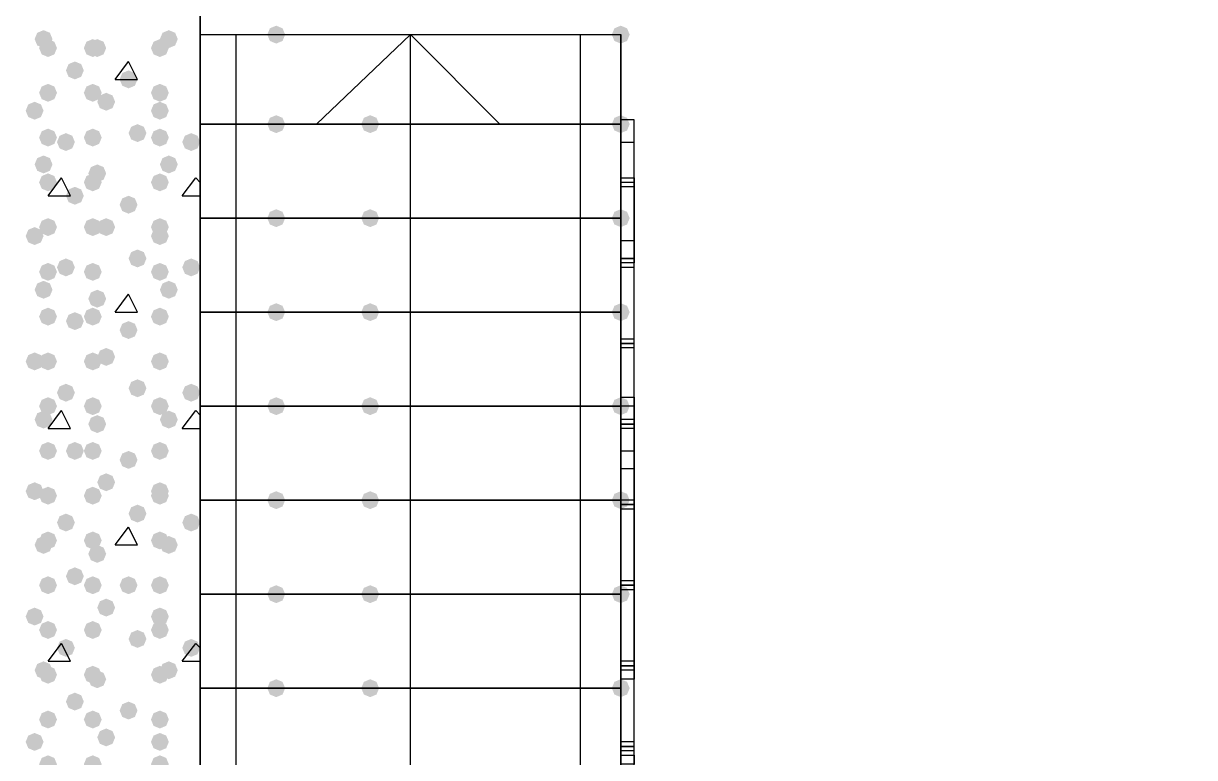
# Model space of a CAD drawing. Header units: millimetres. Extents: x 0 to 420, y 0 to 297.
# Drawn here: x 201.57 to 212.65, y 189.29 to 196.24 of the extents above; entities that cross this region are included whole.
import ezdxf

# ---------------------------------------------------------------- set-up
doc = ezdxf.new("R2010")
doc.units = ezdxf.units.MM
doc.layers.get('0').update_dxf_attribs({"linetype": 'CONTINUOUS'})

msp = doc.modelspace()

# ---------------------------------------------------------------- hatches: boundary and pattern name
at = {"true_color": 0x000008}
for points in [[(201.845333, 196.088), (201.820462, 196.028204), (201.760667, 196.003333), (201.700871, 196.028204), (201.676, 196.088), (201.700871, 196.147796), (201.760667, 196.172667), (201.820462, 196.147796)], [(203.030667, 196.088), (203.005796, 196.028204), (202.946, 196.003333), (202.886204, 196.028204), (202.861333, 196.088), (202.886204, 196.147796), (202.946, 196.172667), (203.005796, 196.147796)], [(201.887667, 196.003333), (201.862796, 195.943537), (201.803, 195.918667), (201.743204, 195.943537), (201.718333, 196.003333), (201.743204, 196.063129), (201.803, 196.088), (201.862796, 196.063129)], [(202.311, 196.003333), (202.286129, 195.943537), (202.226333, 195.918667), (202.166538, 195.943537), (202.141667, 196.003333), (202.166537, 196.063129), (202.226333, 196.088), (202.286129, 196.063129)], [(202.353333, 196.003333), (202.328463, 195.943537), (202.268667, 195.918667), (202.208871, 195.943537), (202.184, 196.003333), (202.208871, 196.063129), (202.268667, 196.088), (202.328462, 196.063129)], [(202.946, 196.003333), (202.921129, 195.943537), (202.861333, 195.918667), (202.801538, 195.943537), (202.776667, 196.003333), (202.801537, 196.063129), (202.861333, 196.088), (202.921129, 196.063129)], [(202.141667, 195.791667), (202.116796, 195.731871), (202.057, 195.707), (201.997204, 195.731871), (201.972333, 195.791667), (201.997204, 195.851462), (202.057, 195.876333), (202.116796, 195.851463)], [(202.649667, 195.707), (202.624796, 195.647204), (202.565, 195.622333), (202.505204, 195.647204), (202.480333, 195.707), (202.505204, 195.766796), (202.565, 195.791667), (202.624796, 195.766796)], [(201.887667, 195.58), (201.862796, 195.520204), (201.803, 195.495333), (201.743204, 195.520204), (201.718333, 195.58), (201.743204, 195.639796), (201.803, 195.664667), (201.862796, 195.639796)], [(202.311, 195.58), (202.286129, 195.520204), (202.226333, 195.495333), (202.166538, 195.520204), (202.141667, 195.58), (202.166537, 195.639796), (202.226333, 195.664667), (202.286129, 195.639796)], [(202.438, 195.495333), (202.413129, 195.435537), (202.353333, 195.410667), (202.293538, 195.435537), (202.268667, 195.495333), (202.293537, 195.555129), (202.353333, 195.58), (202.413129, 195.555129)], [(202.946, 195.58), (202.921129, 195.520204), (202.861333, 195.495333), (202.801538, 195.520204), (202.776667, 195.58), (202.801537, 195.639796), (202.861333, 195.664667), (202.921129, 195.639796)], [(201.760667, 195.410667), (201.735796, 195.350871), (201.676, 195.326), (201.616204, 195.350871), (201.591333, 195.410667), (201.616204, 195.470462), (201.676, 195.495333), (201.735796, 195.470463)], [(202.946, 195.410667), (202.921129, 195.350871), (202.861333, 195.326), (202.801538, 195.350871), (202.776667, 195.410667), (202.801537, 195.470462), (202.861333, 195.495333), (202.921129, 195.470463)], [(202.734333, 195.199), (202.709463, 195.139204), (202.649667, 195.114333), (202.589871, 195.139204), (202.565, 195.199), (202.589871, 195.258796), (202.649667, 195.283667), (202.709462, 195.258796)], [(201.887667, 195.156667), (201.862796, 195.096871), (201.803, 195.072), (201.743204, 195.096871), (201.718333, 195.156667), (201.743204, 195.216462), (201.803, 195.241333), (201.862796, 195.216463)], [(202.057, 195.114333), (202.032129, 195.054537), (201.972333, 195.029667), (201.912537, 195.054537), (201.887667, 195.114333), (201.912537, 195.174129), (201.972333, 195.199), (202.032129, 195.174129)], [(202.311, 195.156667), (202.286129, 195.096871), (202.226333, 195.072), (202.166538, 195.096871), (202.141667, 195.156667), (202.166537, 195.216462), (202.226333, 195.241333), (202.286129, 195.216463)], [(202.946, 195.156667), (202.921129, 195.096871), (202.861333, 195.072), (202.801538, 195.096871), (202.776667, 195.156667), (202.801537, 195.216462), (202.861333, 195.241333), (202.921129, 195.216463)], [(203.242333, 195.114333), (203.217462, 195.054537), (203.157667, 195.029667), (203.097871, 195.054537), (203.073, 195.114333), (203.097871, 195.174129), (203.157667, 195.199), (203.217462, 195.174129)], [(201.845333, 194.902667), (201.820462, 194.842871), (201.760667, 194.818), (201.700871, 194.842871), (201.676, 194.902667), (201.700871, 194.962462), (201.760667, 194.987333), (201.820462, 194.962463)], [(203.030667, 194.902667), (203.005796, 194.842871), (202.946, 194.818), (202.886204, 194.842871), (202.861333, 194.902667), (202.886204, 194.962462), (202.946, 194.987333), (203.005796, 194.962463)], [(201.887667, 194.733333), (201.862796, 194.673537), (201.803, 194.648667), (201.743204, 194.673537), (201.718333, 194.733333), (201.743204, 194.793129), (201.803, 194.818), (201.862796, 194.793129)], [(202.311, 194.733333), (202.286129, 194.673537), (202.226333, 194.648667), (202.166538, 194.673537), (202.141667, 194.733333), (202.166537, 194.793129), (202.226333, 194.818), (202.286129, 194.793129)], [(202.353333, 194.818), (202.328463, 194.758204), (202.268667, 194.733333), (202.208871, 194.758204), (202.184, 194.818), (202.208871, 194.877796), (202.268667, 194.902667), (202.328462, 194.877796)], [(202.946, 194.733333), (202.921129, 194.673537), (202.861333, 194.648667), (202.801538, 194.673537), (202.776667, 194.733333), (202.801537, 194.793129), (202.861333, 194.818), (202.921129, 194.793129)], [(202.141667, 194.606333), (202.116796, 194.546537), (202.057, 194.521667), (201.997204, 194.546537), (201.972333, 194.606333), (201.997204, 194.666129), (202.057, 194.691), (202.116796, 194.666129)], [(202.649667, 194.521667), (202.624796, 194.461871), (202.565, 194.437), (202.505204, 194.461871), (202.480333, 194.521667), (202.505204, 194.581462), (202.565, 194.606333), (202.624796, 194.581463)], [(201.887667, 194.31), (201.862796, 194.250204), (201.803, 194.225333), (201.743204, 194.250204), (201.718333, 194.31), (201.743204, 194.369796), (201.803, 194.394667), (201.862796, 194.369796)], [(202.311, 194.31), (202.286129, 194.250204), (202.226333, 194.225333), (202.166538, 194.250204), (202.141667, 194.31), (202.166537, 194.369796), (202.226333, 194.394667), (202.286129, 194.369796)], [(202.438, 194.31), (202.413129, 194.250204), (202.353333, 194.225333), (202.293538, 194.250204), (202.268667, 194.31), (202.293537, 194.369796), (202.353333, 194.394667), (202.413129, 194.369796)], [(202.946, 194.31), (202.921129, 194.250204), (202.861333, 194.225333), (202.801538, 194.250204), (202.776667, 194.31), (202.801537, 194.369796), (202.861333, 194.394667), (202.921129, 194.369796)], [(201.760667, 194.225333), (201.735796, 194.165537), (201.676, 194.140667), (201.616204, 194.165537), (201.591333, 194.225333), (201.616204, 194.285129), (201.676, 194.31), (201.735796, 194.285129)], [(202.946, 194.225333), (202.921129, 194.165537), (202.861333, 194.140667), (202.801538, 194.165537), (202.776667, 194.225333), (202.801537, 194.285129), (202.861333, 194.31), (202.921129, 194.285129)], [(202.734333, 194.013667), (202.709463, 193.953871), (202.649667, 193.929), (202.589871, 193.953871), (202.565, 194.013667), (202.589871, 194.073462), (202.649667, 194.098333), (202.709462, 194.073463)], [(201.887667, 193.886667), (201.862796, 193.826871), (201.803, 193.802), (201.743204, 193.826871), (201.718333, 193.886667), (201.743204, 193.946462), (201.803, 193.971333), (201.862796, 193.946463)], [(202.057, 193.929), (202.032129, 193.869204), (201.972333, 193.844333), (201.912537, 193.869204), (201.887667, 193.929), (201.912537, 193.988796), (201.972333, 194.013667), (202.032129, 193.988796)], [(202.311, 193.886667), (202.286129, 193.826871), (202.226333, 193.802), (202.166538, 193.826871), (202.141667, 193.886667), (202.166537, 193.946462), (202.226333, 193.971333), (202.286129, 193.946463)], [(202.946, 193.886667), (202.921129, 193.826871), (202.861333, 193.802), (202.801538, 193.826871), (202.776667, 193.886667), (202.801537, 193.946462), (202.861333, 193.971333), (202.921129, 193.946463)], [(203.242333, 193.929), (203.217462, 193.869204), (203.157667, 193.844333), (203.097871, 193.869204), (203.073, 193.929), (203.097871, 193.988796), (203.157667, 194.013667), (203.217462, 193.988796)], [(201.845333, 193.717333), (201.820462, 193.657537), (201.760667, 193.632667), (201.700871, 193.657537), (201.676, 193.717333), (201.700871, 193.777129), (201.760667, 193.802), (201.820462, 193.777129)], [(202.353333, 193.632667), (202.328463, 193.572871), (202.268667, 193.548), (202.208871, 193.572871), (202.184, 193.632667), (202.208871, 193.692462), (202.268667, 193.717333), (202.328462, 193.692463)], [(203.030667, 193.717333), (203.005796, 193.657537), (202.946, 193.632667), (202.886204, 193.657537), (202.861333, 193.717333), (202.886204, 193.777129), (202.946, 193.802), (203.005796, 193.777129)], [(201.887667, 193.463333), (201.862796, 193.403537), (201.803, 193.378667), (201.743204, 193.403537), (201.718333, 193.463333), (201.743204, 193.523129), (201.803, 193.548), (201.862796, 193.523129)], [(202.141667, 193.421), (202.116796, 193.361204), (202.057, 193.336333), (201.997204, 193.361204), (201.972333, 193.421), (201.997204, 193.480796), (202.057, 193.505667), (202.116796, 193.480796)], [(202.311, 193.463333), (202.286129, 193.403537), (202.226333, 193.378667), (202.166538, 193.403537), (202.141667, 193.463333), (202.166537, 193.523129), (202.226333, 193.548), (202.286129, 193.523129)], [(202.946, 193.463333), (202.921129, 193.403537), (202.861333, 193.378667), (202.801538, 193.403537), (202.776667, 193.463333), (202.801537, 193.523129), (202.861333, 193.548), (202.921129, 193.523129)], [(202.649667, 193.336333), (202.624796, 193.276537), (202.565, 193.251667), (202.505204, 193.276537), (202.480333, 193.336333), (202.505204, 193.396129), (202.565, 193.421), (202.624796, 193.396129)], [(202.438, 193.082333), (202.413129, 193.022537), (202.353333, 192.997667), (202.293538, 193.022537), (202.268667, 193.082333), (202.293537, 193.142129), (202.353333, 193.167), (202.413129, 193.142129)], [(201.760667, 193.04), (201.735796, 192.980204), (201.676, 192.955333), (201.616204, 192.980204), (201.591333, 193.04), (201.616204, 193.099796), (201.676, 193.124667), (201.735796, 193.099796)], [(201.887667, 193.04), (201.862796, 192.980204), (201.803, 192.955333), (201.743204, 192.980204), (201.718333, 193.04), (201.743204, 193.099796), (201.803, 193.124667), (201.862796, 193.099796)], [(202.311, 193.04), (202.286129, 192.980204), (202.226333, 192.955333), (202.166538, 192.980204), (202.141667, 193.04), (202.166537, 193.099796), (202.226333, 193.124667), (202.286129, 193.099796)], [(202.946, 193.04), (202.921129, 192.980204), (202.861333, 192.955333), (202.801538, 192.980204), (202.776667, 193.04), (202.801537, 193.099796), (202.861333, 193.124667), (202.921129, 193.099796)], [(202.946, 193.04), (202.921129, 192.980204), (202.861333, 192.955333), (202.801538, 192.980204), (202.776667, 193.04), (202.801537, 193.099796), (202.861333, 193.124667), (202.921129, 193.099796)], [(202.057, 192.743667), (202.032129, 192.683871), (201.972333, 192.659), (201.912537, 192.683871), (201.887667, 192.743667), (201.912537, 192.803462), (201.972333, 192.828333), (202.032129, 192.803463)], [(202.734333, 192.786), (202.709463, 192.726204), (202.649667, 192.701333), (202.589871, 192.726204), (202.565, 192.786), (202.589871, 192.845796), (202.649667, 192.870667), (202.709462, 192.845796)], [(203.242333, 192.743667), (203.217462, 192.683871), (203.157667, 192.659), (203.097871, 192.683871), (203.073, 192.743667), (203.097871, 192.803462), (203.157667, 192.828333), (203.217462, 192.803463)], [(201.887667, 192.616667), (201.862796, 192.556871), (201.803, 192.532), (201.743204, 192.556871), (201.718333, 192.616667), (201.743204, 192.676462), (201.803, 192.701333), (201.862796, 192.676463)], [(202.311, 192.616667), (202.286129, 192.556871), (202.226333, 192.532), (202.166538, 192.556871), (202.141667, 192.616667), (202.166537, 192.676462), (202.226333, 192.701333), (202.286129, 192.676463)], [(202.946, 192.616667), (202.921129, 192.556871), (202.861333, 192.532), (202.801538, 192.556871), (202.776667, 192.616667), (202.801537, 192.676462), (202.861333, 192.701333), (202.921129, 192.676463)], [(201.845333, 192.489667), (201.820462, 192.429871), (201.760667, 192.405), (201.700871, 192.429871), (201.676, 192.489667), (201.700871, 192.549462), (201.760667, 192.574333), (201.820462, 192.549463)], [(202.353333, 192.447333), (202.328463, 192.387537), (202.268667, 192.362667), (202.208871, 192.387537), (202.184, 192.447333), (202.208871, 192.507129), (202.268667, 192.532), (202.328462, 192.507129)], [(203.030667, 192.489667), (203.005796, 192.429871), (202.946, 192.405), (202.886204, 192.429871), (202.861333, 192.489667), (202.886204, 192.549462), (202.946, 192.574333), (203.005796, 192.549463)], [(201.887667, 192.193333), (201.862796, 192.133537), (201.803, 192.108667), (201.743204, 192.133537), (201.718333, 192.193333), (201.743204, 192.253129), (201.803, 192.278), (201.862796, 192.253129)], [(202.141667, 192.193333), (202.116796, 192.133537), (202.057, 192.108667), (201.997204, 192.133537), (201.972333, 192.193333), (201.997204, 192.253129), (202.057, 192.278), (202.116796, 192.253129)], [(202.311, 192.193333), (202.286129, 192.133537), (202.226333, 192.108667), (202.166538, 192.133537), (202.141667, 192.193333), (202.166537, 192.253129), (202.226333, 192.278), (202.286129, 192.253129)], [(202.946, 192.193333), (202.921129, 192.133537), (202.861333, 192.108667), (202.801538, 192.133537), (202.776667, 192.193333), (202.801537, 192.253129), (202.861333, 192.278), (202.921129, 192.253129)], [(202.649667, 192.108667), (202.624796, 192.048871), (202.565, 192.024), (202.505204, 192.048871), (202.480333, 192.108667), (202.505204, 192.168462), (202.565, 192.193333), (202.624796, 192.168463)], [(202.438, 191.897), (202.413129, 191.837204), (202.353333, 191.812333), (202.293538, 191.837204), (202.268667, 191.897), (202.293537, 191.956796), (202.353333, 191.981667), (202.413129, 191.956796)], [(201.760667, 191.812333), (201.735796, 191.752537), (201.676, 191.727667), (201.616204, 191.752537), (201.591333, 191.812333), (201.616204, 191.872129), (201.676, 191.897), (201.735796, 191.872129)], [(201.887667, 191.77), (201.862796, 191.710204), (201.803, 191.685333), (201.743204, 191.710204), (201.718333, 191.77), (201.743204, 191.829796), (201.803, 191.854667), (201.862796, 191.829796)], [(202.311, 191.77), (202.286129, 191.710204), (202.226333, 191.685333), (202.166538, 191.710204), (202.141667, 191.77), (202.166537, 191.829796), (202.226333, 191.854667), (202.286129, 191.829796)], [(202.946, 191.812333), (202.921129, 191.752537), (202.861333, 191.727667), (202.801538, 191.752537), (202.776667, 191.812333), (202.801537, 191.872129), (202.861333, 191.897), (202.921129, 191.872129)], [(202.946, 191.77), (202.921129, 191.710204), (202.861333, 191.685333), (202.801538, 191.710204), (202.776667, 191.77), (202.801537, 191.829796), (202.861333, 191.854667), (202.921129, 191.829796)], [(202.057, 191.516), (202.032129, 191.456204), (201.972333, 191.431333), (201.912537, 191.456204), (201.887667, 191.516), (201.912537, 191.575796), (201.972333, 191.600667), (202.032129, 191.575796)], [(202.734333, 191.600667), (202.709463, 191.540871), (202.649667, 191.516), (202.589871, 191.540871), (202.565, 191.600667), (202.589871, 191.660462), (202.649667, 191.685333), (202.709462, 191.660463)], [(203.242333, 191.516), (203.217462, 191.456204), (203.157667, 191.431333), (203.097871, 191.456204), (203.073, 191.516), (203.097871, 191.575796), (203.157667, 191.600667), (203.217462, 191.575796)], [(201.845333, 191.304333), (201.820462, 191.244537), (201.760667, 191.219667), (201.700871, 191.244537), (201.676, 191.304333), (201.700871, 191.364129), (201.760667, 191.389), (201.820462, 191.364129)], [(201.887667, 191.346667), (201.862796, 191.286871), (201.803, 191.262), (201.743204, 191.286871), (201.718333, 191.346667), (201.743204, 191.406462), (201.803, 191.431333), (201.862796, 191.406463)], [(202.311, 191.346667), (202.286129, 191.286871), (202.226333, 191.262), (202.166538, 191.286871), (202.141667, 191.346667), (202.166537, 191.406462), (202.226333, 191.431333), (202.286129, 191.406463)], [(202.946, 191.346667), (202.921129, 191.286871), (202.861333, 191.262), (202.801538, 191.286871), (202.776667, 191.346667), (202.801537, 191.406462), (202.861333, 191.431333), (202.921129, 191.406463)], [(203.030667, 191.304333), (203.005796, 191.244537), (202.946, 191.219667), (202.886204, 191.244537), (202.861333, 191.304333), (202.886204, 191.364129), (202.946, 191.389), (203.005796, 191.364129)], [(202.353333, 191.219667), (202.328463, 191.159871), (202.268667, 191.135), (202.208871, 191.159871), (202.184, 191.219667), (202.208871, 191.279462), (202.268667, 191.304333), (202.328462, 191.279463)], [(202.141667, 191.008), (202.116796, 190.948204), (202.057, 190.923333), (201.997204, 190.948204), (201.972333, 191.008), (201.997204, 191.067796), (202.057, 191.092667), (202.116796, 191.067796)], [(201.887667, 190.923333), (201.862796, 190.863537), (201.803, 190.838667), (201.743204, 190.863537), (201.718333, 190.923333), (201.743204, 190.983129), (201.803, 191.008), (201.862796, 190.983129)], [(202.311, 190.923333), (202.286129, 190.863537), (202.226333, 190.838667), (202.166538, 190.863537), (202.141667, 190.923333), (202.166537, 190.983129), (202.226333, 191.008), (202.286129, 190.983129)], [(202.649667, 190.923333), (202.624796, 190.863537), (202.565, 190.838667), (202.505204, 190.863537), (202.480333, 190.923333), (202.505204, 190.983129), (202.565, 191.008), (202.624796, 190.983129)], [(202.946, 190.923333), (202.921129, 190.863537), (202.861333, 190.838667), (202.801538, 190.863537), (202.776667, 190.923333), (202.801537, 190.983129), (202.861333, 191.008), (202.921129, 190.983129)], [(201.760667, 190.627), (201.735796, 190.567204), (201.676, 190.542333), (201.616204, 190.567204), (201.591333, 190.627), (201.616204, 190.686796), (201.676, 190.711667), (201.735796, 190.686796)], [(202.438, 190.711667), (202.413129, 190.651871), (202.353333, 190.627), (202.293538, 190.651871), (202.268667, 190.711667), (202.293537, 190.771462), (202.353333, 190.796333), (202.413129, 190.771463)], [(202.946, 190.627), (202.921129, 190.567204), (202.861333, 190.542333), (202.801538, 190.567204), (202.776667, 190.627), (202.801537, 190.686796), (202.861333, 190.711667), (202.921129, 190.686796)], [(201.887667, 190.5), (201.862796, 190.440204), (201.803, 190.415333), (201.743204, 190.440204), (201.718333, 190.5), (201.743204, 190.559796), (201.803, 190.584667), (201.862796, 190.559796)], [(202.311, 190.5), (202.286129, 190.440204), (202.226333, 190.415333), (202.166538, 190.440204), (202.141667, 190.5), (202.166537, 190.559796), (202.226333, 190.584667), (202.286129, 190.559796)], [(202.734333, 190.415333), (202.709463, 190.355537), (202.649667, 190.330667), (202.589871, 190.355537), (202.565, 190.415333), (202.589871, 190.475129), (202.649667, 190.5), (202.709462, 190.475129)], [(202.946, 190.5), (202.921129, 190.440204), (202.861333, 190.415333), (202.801538, 190.440204), (202.776667, 190.5), (202.801537, 190.559796), (202.861333, 190.584667), (202.921129, 190.559796)], [(202.057, 190.330667), (202.032129, 190.270871), (201.972333, 190.246), (201.912537, 190.270871), (201.887667, 190.330667), (201.912537, 190.390462), (201.972333, 190.415333), (202.032129, 190.390463)], [(203.242333, 190.330667), (203.217462, 190.270871), (203.157667, 190.246), (203.097871, 190.270871), (203.073, 190.330667), (203.097871, 190.390462), (203.157667, 190.415333), (203.217462, 190.390463)], [(201.845333, 190.119), (201.820462, 190.059204), (201.760667, 190.034333), (201.700871, 190.059204), (201.676, 190.119), (201.700871, 190.178796), (201.760667, 190.203667), (201.820462, 190.178796)], [(201.887667, 190.076667), (201.862796, 190.016871), (201.803, 189.992), (201.743204, 190.016871), (201.718333, 190.076667), (201.743204, 190.136462), (201.803, 190.161333), (201.862796, 190.136463)], [(202.311, 190.076667), (202.286129, 190.016871), (202.226333, 189.992), (202.166538, 190.016871), (202.141667, 190.076667), (202.166537, 190.136462), (202.226333, 190.161333), (202.286129, 190.136463)], [(202.946, 190.076667), (202.921129, 190.016871), (202.861333, 189.992), (202.801538, 190.016871), (202.776667, 190.076667), (202.801537, 190.136462), (202.861333, 190.161333), (202.921129, 190.136463)], [(203.030667, 190.119), (203.005796, 190.059204), (202.946, 190.034333), (202.886204, 190.059204), (202.861333, 190.119), (202.886204, 190.178796), (202.946, 190.203667), (203.005796, 190.178796)], [(202.353333, 190.034333), (202.328463, 189.974538), (202.268667, 189.949667), (202.208871, 189.974538), (202.184, 190.034333), (202.208871, 190.094129), (202.268667, 190.119), (202.328462, 190.094129)], [(202.141667, 189.822667), (202.116796, 189.762871), (202.057, 189.738), (201.997204, 189.762871), (201.972333, 189.822667), (201.997204, 189.882462), (202.057, 189.907333), (202.116796, 189.882463)], [(202.649667, 189.738), (202.624796, 189.678204), (202.565, 189.653333), (202.505204, 189.678204), (202.480333, 189.738), (202.505204, 189.797796), (202.565, 189.822667), (202.624796, 189.797796)], [(201.887667, 189.653333), (201.862796, 189.593537), (201.803, 189.568667), (201.743204, 189.593537), (201.718333, 189.653333), (201.743204, 189.713129), (201.803, 189.738), (201.862796, 189.713129)], [(202.311, 189.653333), (202.286129, 189.593537), (202.226333, 189.568667), (202.166538, 189.593537), (202.141667, 189.653333), (202.166537, 189.713129), (202.226333, 189.738), (202.286129, 189.713129)], [(202.946, 189.653333), (202.921129, 189.593537), (202.861333, 189.568667), (202.801538, 189.593537), (202.776667, 189.653333), (202.801537, 189.713129), (202.861333, 189.738), (202.921129, 189.713129)], [(201.760667, 189.441667), (201.735796, 189.381871), (201.676, 189.357), (201.616204, 189.381871), (201.591333, 189.441667), (201.616204, 189.501462), (201.676, 189.526333), (201.735796, 189.501463)], [(202.438, 189.484), (202.413129, 189.424204), (202.353333, 189.399333), (202.293538, 189.424204), (202.268667, 189.484), (202.293537, 189.543796), (202.353333, 189.568667), (202.413129, 189.543796)], [(202.946, 189.441667), (202.921129, 189.381871), (202.861333, 189.357), (202.801538, 189.381871), (202.776667, 189.441667), (202.801537, 189.501462), (202.861333, 189.526333), (202.921129, 189.501463)], [(201.887667, 189.23), (201.862796, 189.170204), (201.803, 189.145333), (201.743204, 189.170204), (201.718333, 189.23), (201.743204, 189.289796), (201.803, 189.314667), (201.862796, 189.289796)], [(202.311, 189.23), (202.286129, 189.170204), (202.226333, 189.145333), (202.166538, 189.170204), (202.141667, 189.23), (202.166537, 189.289796), (202.226333, 189.314667), (202.286129, 189.289796)], [(202.946, 189.23), (202.921129, 189.170204), (202.861333, 189.145333), (202.801538, 189.170204), (202.776667, 189.23), (202.801537, 189.289796), (202.861333, 189.314667), (202.921129, 189.289796)]]:
    msp.add_hatch(color=0, dxfattribs=at).paths.add_polyline_path(points, flags=0)
at = {"true_color": 0x0000fe}
for points in [[(204.046667, 196.130333), (204.021796, 196.070537), (203.962, 196.045667), (203.902204, 196.070537), (203.877333, 196.130333), (203.902204, 196.190129), (203.962, 196.215), (204.021796, 196.190129)], [(207.306333, 196.130333), (207.281462, 196.070537), (207.221667, 196.045667), (207.161871, 196.070537), (207.137, 196.130333), (207.161871, 196.190129), (207.221667, 196.215), (207.281462, 196.190129)], [(204.046667, 195.283667), (204.021796, 195.223871), (203.962, 195.199), (203.902204, 195.223871), (203.877333, 195.283667), (203.902204, 195.343462), (203.962, 195.368333), (204.021796, 195.343463)], [(204.935667, 195.283667), (204.910796, 195.223871), (204.851, 195.199), (204.791204, 195.223871), (204.766333, 195.283667), (204.791204, 195.343462), (204.851, 195.368333), (204.910796, 195.343463)], [(207.306333, 195.283667), (207.281462, 195.223871), (207.221667, 195.199), (207.161871, 195.223871), (207.137, 195.283667), (207.161871, 195.343462), (207.221667, 195.368333), (207.281462, 195.343463)], [(204.046667, 194.394667), (204.021796, 194.334871), (203.962, 194.31), (203.902204, 194.334871), (203.877333, 194.394667), (203.902204, 194.454462), (203.962, 194.479333), (204.021796, 194.454463)], [(204.935667, 194.394667), (204.910796, 194.334871), (204.851, 194.31), (204.791204, 194.334871), (204.766333, 194.394667), (204.791204, 194.454462), (204.851, 194.479333), (204.910796, 194.454463)], [(207.306333, 194.394667), (207.281462, 194.334871), (207.221667, 194.31), (207.161871, 194.334871), (207.137, 194.394667), (207.161871, 194.454462), (207.221667, 194.479333), (207.281462, 194.454463)], [(204.046667, 193.505667), (204.021796, 193.445871), (203.962, 193.421), (203.902204, 193.445871), (203.877333, 193.505667), (203.902204, 193.565462), (203.962, 193.590333), (204.021796, 193.565463)], [(204.935667, 193.505667), (204.910796, 193.445871), (204.851, 193.421), (204.791204, 193.445871), (204.766333, 193.505667), (204.791204, 193.565462), (204.851, 193.590333), (204.910796, 193.565463)], [(207.306333, 193.505667), (207.281462, 193.445871), (207.221667, 193.421), (207.161871, 193.445871), (207.137, 193.505667), (207.161871, 193.565462), (207.221667, 193.590333), (207.281462, 193.565463)], [(204.046667, 192.616667), (204.021796, 192.556871), (203.962, 192.532), (203.902204, 192.556871), (203.877333, 192.616667), (203.902204, 192.676462), (203.962, 192.701333), (204.021796, 192.676463)], [(204.935667, 192.616667), (204.910796, 192.556871), (204.851, 192.532), (204.791204, 192.556871), (204.766333, 192.616667), (204.791204, 192.676462), (204.851, 192.701333), (204.910796, 192.676463)], [(207.306333, 192.616667), (207.281462, 192.556871), (207.221667, 192.532), (207.161871, 192.556871), (207.137, 192.616667), (207.161871, 192.676462), (207.221667, 192.701333), (207.281462, 192.676463)], [(204.046667, 191.727667), (204.021796, 191.667871), (203.962, 191.643), (203.902204, 191.667871), (203.877333, 191.727667), (203.902204, 191.787462), (203.962, 191.812333), (204.021796, 191.787463)], [(204.935667, 191.727667), (204.910796, 191.667871), (204.851, 191.643), (204.791204, 191.667871), (204.766333, 191.727667), (204.791204, 191.787462), (204.851, 191.812333), (204.910796, 191.787463)], [(207.306333, 191.727667), (207.281462, 191.667871), (207.221667, 191.643), (207.161871, 191.667871), (207.137, 191.727667), (207.161871, 191.787462), (207.221667, 191.812333), (207.281462, 191.787463)], [(204.046667, 190.838667), (204.021796, 190.778871), (203.962, 190.754), (203.902204, 190.778871), (203.877333, 190.838667), (203.902204, 190.898462), (203.962, 190.923333), (204.021796, 190.898463)], [(204.935667, 190.838667), (204.910796, 190.778871), (204.851, 190.754), (204.791204, 190.778871), (204.766333, 190.838667), (204.791204, 190.898462), (204.851, 190.923333), (204.910796, 190.898463)], [(207.306333, 190.838667), (207.281462, 190.778871), (207.221667, 190.754), (207.161871, 190.778871), (207.137, 190.838667), (207.161871, 190.898462), (207.221667, 190.923333), (207.281462, 190.898463)], [(204.046667, 189.949667), (204.021796, 189.889871), (203.962, 189.865), (203.902204, 189.889871), (203.877333, 189.949667), (203.902204, 190.009462), (203.962, 190.034333), (204.021796, 190.009463)], [(204.935667, 189.949667), (204.910796, 189.889871), (204.851, 189.865), (204.791204, 189.889871), (204.766333, 189.949667), (204.791204, 190.009462), (204.851, 190.034333), (204.910796, 190.009463)], [(207.306333, 189.949667), (207.281462, 189.889871), (207.221667, 189.865), (207.161871, 189.889871), (207.137, 189.949667), (207.161871, 190.009462), (207.221667, 190.034333), (207.281462, 190.009463)]]:
    msp.add_hatch(color=0, dxfattribs=at).paths.add_polyline_path(points, flags=0)

# ---------------------------------------------------------------- linework, layer by layer
at = {"color": 0, "true_color": 0x0000fd}
msp.add_lwpolyline([(40.767, 164.380333), (384.767667, 164.380333), (384.767667, 183.430333), (222.292333, 183.430333), (222.292333, 204.639333), (203.242333, 204.639333), (203.242333, 183.430333), (40.767, 183.430333)], close=True, dxfattribs=at)
at = {"color": 0, "true_color": 0x000007}
for points in [[(203.242333, 185.547), (203.242333, 204.639333)], [(205.232, 196.130333), (204.343, 195.283667)], [(205.232, 186.436), (205.232, 187.325), (205.232, 195.283667), (205.232, 196.130333), (206.078667, 195.283667)], [(207.221667, 195.283667), (207.221667, 196.130333)], [(207.221667, 194.775667), (207.221667, 195.114333), (207.221667, 195.326)], [(207.348667, 195.326), (207.221667, 195.326)], [(207.221667, 195.326), (207.221667, 185.589333), (207.348667, 185.589333), (207.348667, 195.326)], [(207.221667, 194.394667), (207.221667, 195.283667)], [(207.348667, 194.775667), (207.348667, 195.114333), (207.348667, 195.326)], [(207.221667, 195.114333), (207.348667, 195.114333)], [(207.221667, 194.183), (207.221667, 194.775667), (207.348667, 194.775667)], [(207.221667, 194.775667), (207.348667, 194.775667)], [(207.348667, 194.733333), (207.221667, 194.733333)], [(207.348667, 194.691), (207.221667, 194.691)], [(207.348667, 194.775667), (207.348667, 194.183), (207.348667, 194.013667)], [(207.221667, 193.505667), (207.221667, 194.394667)], [(207.221667, 194.013667), (207.221667, 194.183), (207.348667, 194.183)], [(207.221667, 192.701333), (207.221667, 194.013667)], [(207.348667, 192.701333), (207.348667, 194.013667), (207.221667, 194.013667), (207.348667, 194.013667)], [(207.348667, 194.013667), (207.348667, 193.971333), (207.221667, 193.971333), (207.221667, 194.013667)], [(207.348667, 193.971333), (207.221667, 193.971333)], [(207.348667, 193.929), (207.221667, 193.929)], [(207.221667, 192.616667), (207.221667, 193.505667)], [(207.221667, 192.701333), (207.221667, 193.251667)], [(207.348667, 192.701333), (207.348667, 193.251667), (207.221667, 193.251667)], [(207.348667, 193.209333), (207.221667, 193.209333)], [(207.221667, 193.209333), (207.348667, 193.209333)], [(207.348667, 193.167), (207.221667, 193.167)], [(207.221667, 190.161333), (207.221667, 192.616667), (207.221667, 192.701333), (207.348667, 192.701333), (207.348667, 192.616667), (207.221667, 192.616667)], [(207.221667, 191.727667), (207.221667, 192.616667)], [(207.348667, 192.616667), (207.348667, 192.193333), (207.348667, 192.024), (207.221667, 192.024), (207.221667, 192.193333), (207.348667, 192.193333)], [(207.221667, 192.193333), (207.221667, 192.616667)], [(207.348667, 192.616667), (207.348667, 190.161333), (207.348667, 190.034333), (207.221667, 190.034333), (207.221667, 190.161333), (207.348667, 190.161333)], [(207.221667, 189.314667), (207.221667, 192.489667)], [(207.348667, 189.314667), (207.348667, 192.489667), (207.221667, 192.489667)], [(207.348667, 192.447333), (207.221667, 192.447333)], [(207.221667, 192.447333), (207.348667, 192.447333)], [(207.348667, 192.405), (207.221667, 192.405)], [(207.221667, 190.838667), (207.221667, 191.727667)], [(207.221667, 189.314667), (207.221667, 191.727667)], [(207.348667, 189.314667), (207.348667, 191.727667), (207.221667, 191.727667)], [(207.348667, 191.685333), (207.221667, 191.685333)], [(207.221667, 191.685333), (207.348667, 191.685333)], [(207.348667, 191.643), (207.221667, 191.643)], [(207.221667, 189.314667), (207.221667, 190.965667)], [(207.348667, 189.314667), (207.348667, 190.965667), (207.221667, 190.965667)], [(207.348667, 190.923333), (207.221667, 190.923333)], [(207.221667, 190.923333), (207.348667, 190.923333)], [(207.348667, 190.881), (207.221667, 190.881)], [(207.221667, 189.949667), (207.221667, 190.838667)], [(207.221667, 189.314667), (207.221667, 190.203667)], [(207.348667, 189.314667), (207.348667, 190.203667), (207.221667, 190.203667)], [(207.348667, 190.161333), (207.221667, 190.161333)], [(207.221667, 190.161333), (207.348667, 190.161333)], [(207.348667, 190.119), (207.221667, 190.119)], [(207.221667, 189.103), (207.221667, 189.949667)], [(207.221667, 189.314667), (207.221667, 189.441667)], [(207.348667, 189.314667), (207.348667, 189.441667), (207.221667, 189.441667)], [(207.348667, 189.399333), (207.221667, 189.399333)], [(207.221667, 189.399333), (207.348667, 189.399333)], [(207.348667, 189.357), (207.221667, 189.357)], [(207.221667, 186.182), (207.221667, 189.23), (207.221667, 185.674), (207.348667, 185.674), (207.348667, 189.23), (207.221667, 189.23), (207.221667, 185.674), (207.348667, 185.674), (207.348667, 189.23), (207.221667, 189.23), (207.221667, 185.674), (207.348667, 185.674), (207.348667, 189.23), (207.221667, 189.23), (207.221667, 189.314667), (207.348667, 189.314667), (207.348667, 189.23), (207.221667, 189.23)]]:
    msp.add_lwpolyline(points, dxfattribs=at)
for points in [[(203.242333, 186.182), (203.242333, 186.436), (203.242333, 196.130333), (203.581, 196.130333), (203.581, 186.436), (203.581, 186.182)], [(207.221667, 195.283667), (203.242333, 195.283667), (203.242333, 196.130333), (207.221667, 196.130333)], [(206.840667, 186.182), (206.840667, 186.436), (206.840667, 196.130333), (207.221667, 196.130333), (207.221667, 186.436), (207.221667, 186.182)], [(207.221667, 194.394667), (203.242333, 194.394667), (203.242333, 195.283667), (207.221667, 195.283667)], [(207.221667, 193.505667), (203.242333, 193.505667), (203.242333, 194.394667), (207.221667, 194.394667)], [(207.221667, 192.616667), (203.242333, 192.616667), (203.242333, 193.505667), (207.221667, 193.505667)], [(207.221667, 191.727667), (203.242333, 191.727667), (203.242333, 192.616667), (207.221667, 192.616667)], [(207.221667, 190.838667), (203.242333, 190.838667), (203.242333, 191.727667), (207.221667, 191.727667)], [(207.221667, 189.949667), (203.242333, 189.949667), (203.242333, 190.838667), (207.221667, 190.838667)], [(207.221667, 189.103), (203.242333, 189.103), (203.242333, 189.949667), (207.221667, 189.949667)]]:
    msp.add_lwpolyline(points, close=True, dxfattribs=at)
at = {"color": 0, "true_color": 0x000008}
for points in [[(202.438, 195.707), (202.565, 195.876333)], [(202.649667, 195.707), (202.565, 195.876333)], [(202.438, 195.707), (202.649667, 195.707)], [(201.803, 194.606333), (201.93, 194.775667)], [(202.014667, 194.606333), (201.93, 194.775667)], [(203.073, 194.606333), (203.2, 194.775667)], [(203.242333, 194.733333), (203.2, 194.775667)], [(201.803, 194.606333), (202.014667, 194.606333)], [(203.073, 194.606333), (203.242333, 194.606333)], [(202.438, 193.505667), (202.565, 193.675)], [(202.649667, 193.505667), (202.565, 193.675)], [(202.438, 193.505667), (202.649667, 193.505667)], [(201.803, 192.405), (201.93, 192.574333)], [(202.014667, 192.405), (201.93, 192.574333)], [(203.073, 192.405), (203.2, 192.574333)], [(203.242333, 192.532), (203.2, 192.574333)], [(201.803, 192.405), (202.014667, 192.405)], [(203.073, 192.405), (203.242333, 192.405)], [(202.438, 191.304333), (202.565, 191.473667)], [(202.649667, 191.304333), (202.565, 191.473667)], [(202.438, 191.304333), (202.649667, 191.304333)], [(201.803, 190.203667), (201.93, 190.373)], [(202.014667, 190.203667), (201.93, 190.373)], [(203.073, 190.203667), (203.2, 190.373)], [(203.242333, 190.330667), (203.2, 190.373)], [(201.803, 190.203667), (202.014667, 190.203667)], [(203.073, 190.203667), (203.242333, 190.203667)]]:
    msp.add_lwpolyline(points, dxfattribs=at)

doc.saveas('drawing.dxf')
